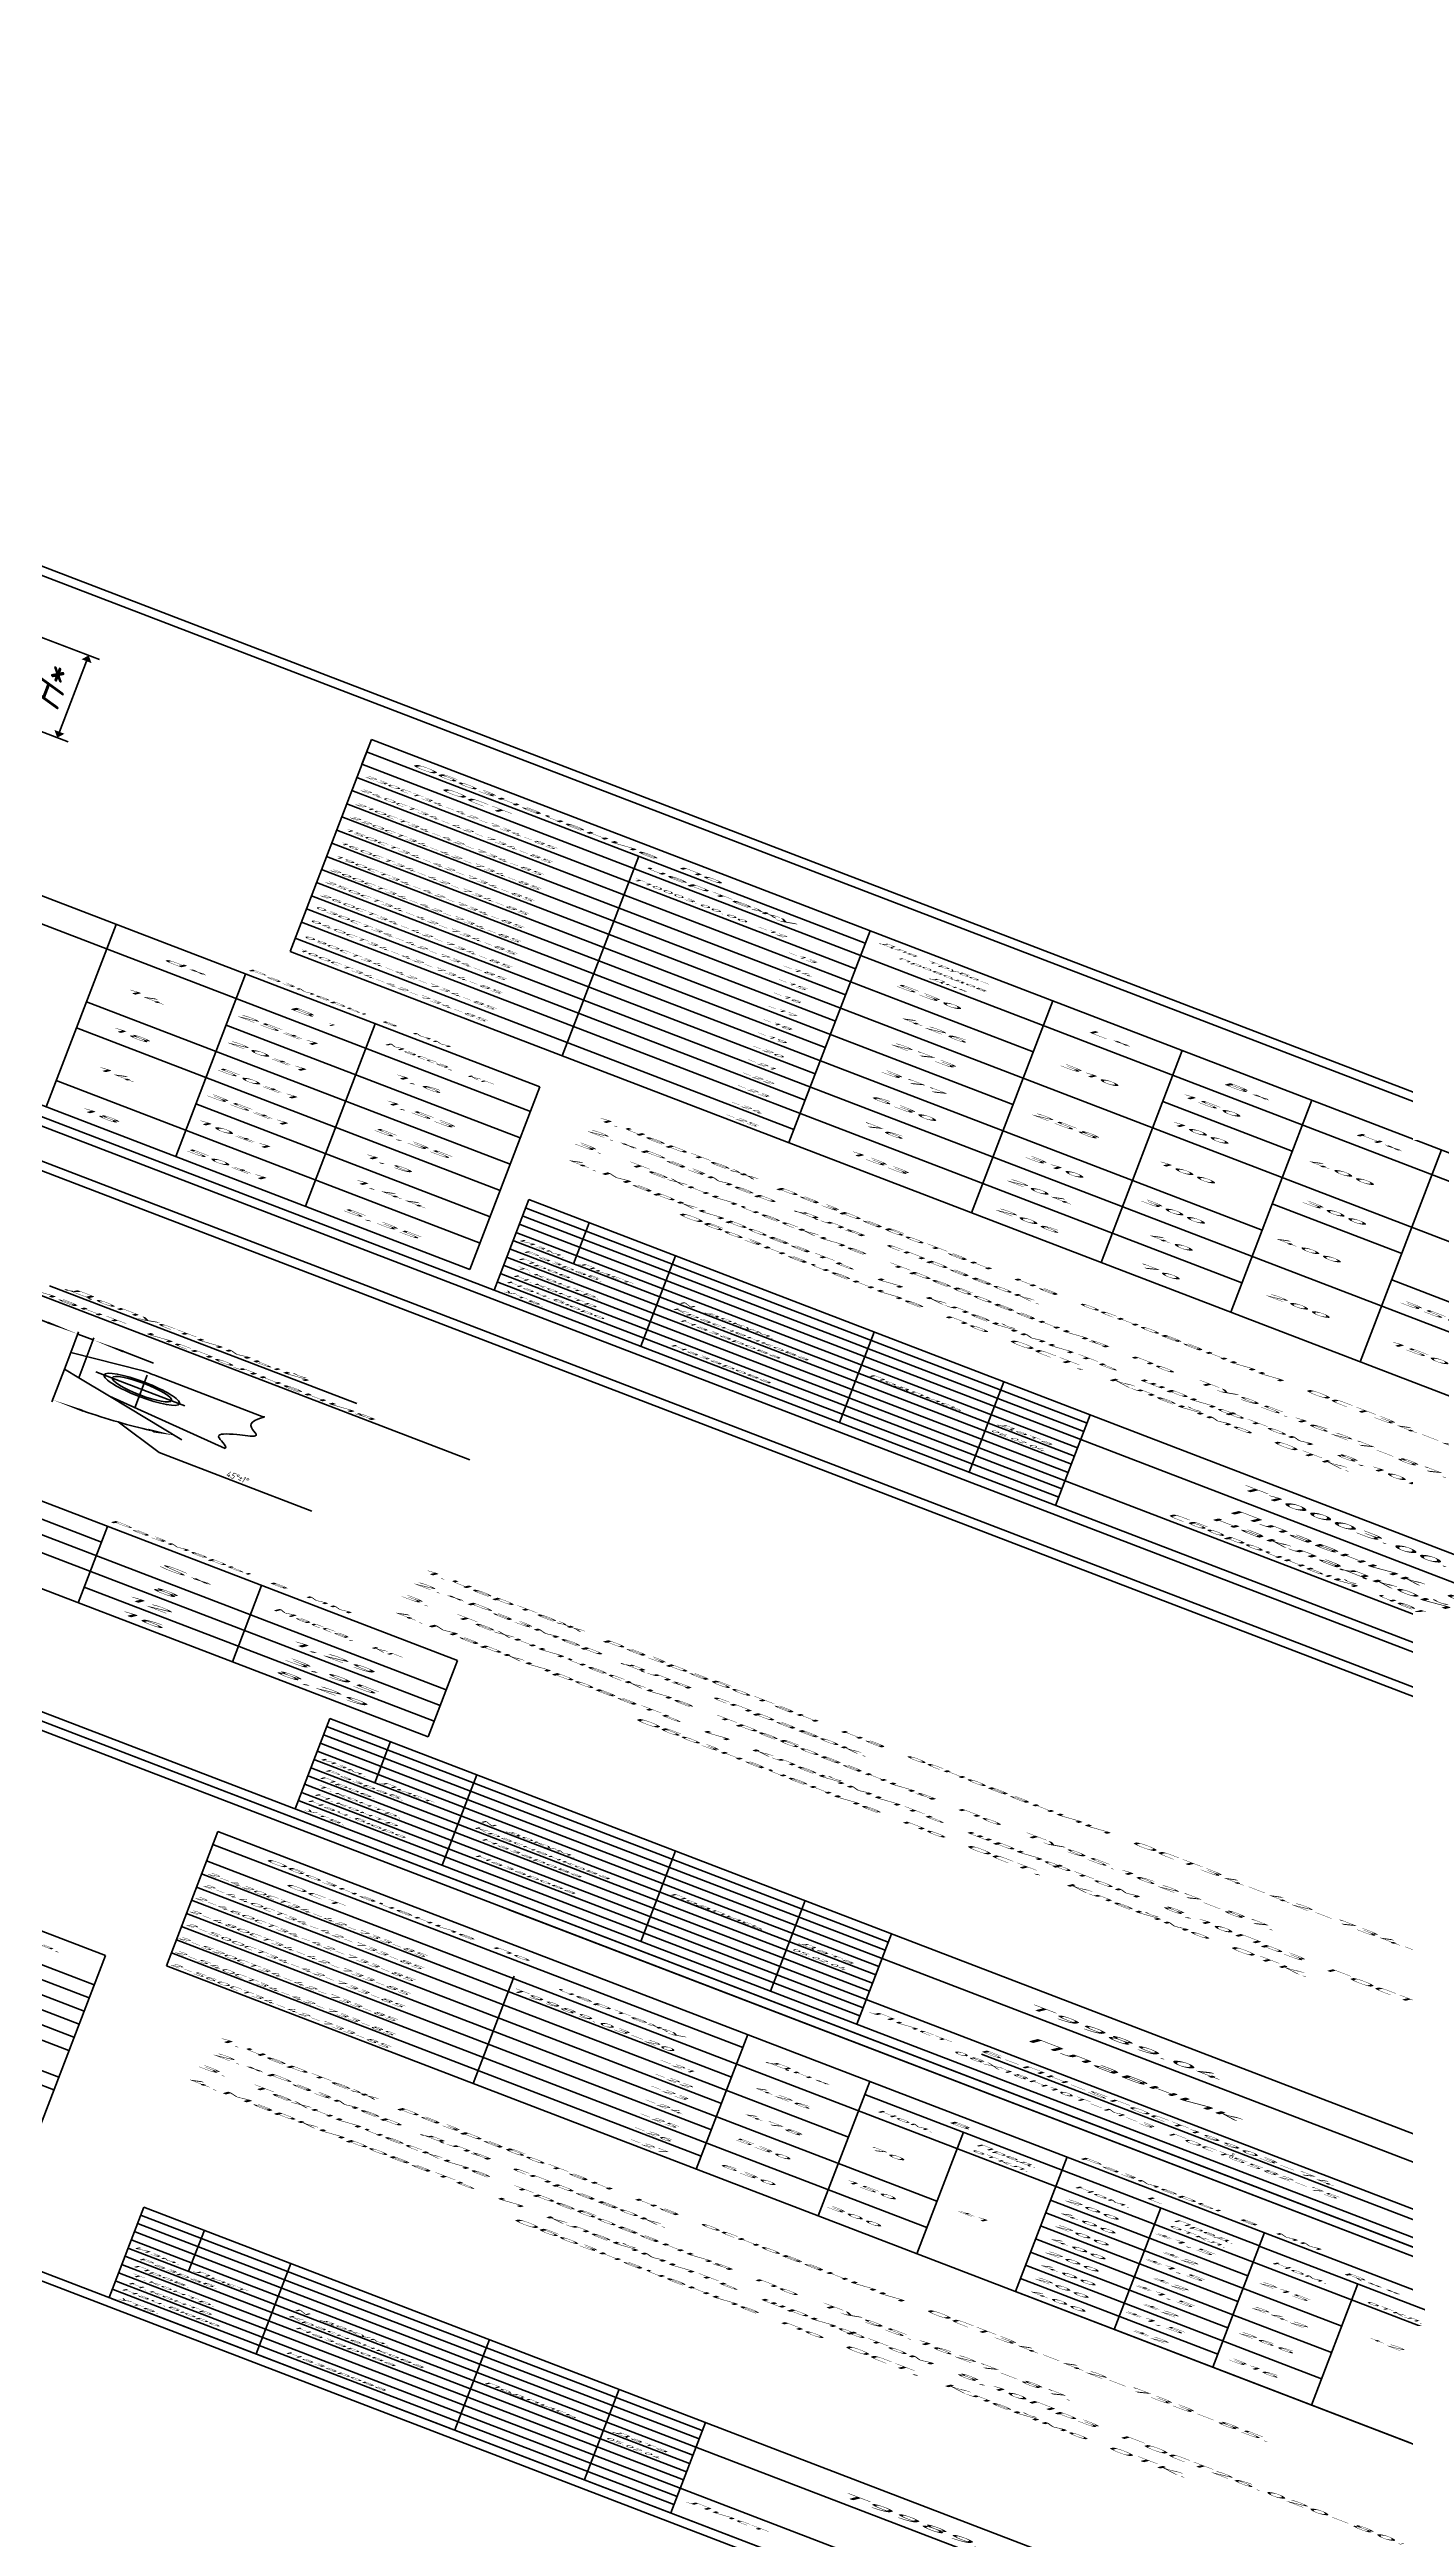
# Model space of a CAD drawing. Extents: x 2364 to 24352926, y -9422284 to 1126.
# Drawn here: x 10927489 to 11364280, y -4155563 to -3362127 of the extents above; entities that cross this region are included whole.
import ezdxf

# ---------------------------------------------------------------- set-up
doc = ezdxf.new("R2010")
doc.units = 0
doc.linetypes.add('ACAD_ISO10W100', pattern=[18.5, 12, -3, 0.5, -3])
doc.layers.get('Defpoints').update_dxf_attribs({"linetype": 'CONTINUOUS'})
doc.layers.add('ОСНОВНЫЕ', color=5, linetype='CONTINUOUS')
doc.layers.add('ТОНКИЕ', color=4, linetype='CONTINUOUS')
doc.styles.add('25', font='romans.shx', dxfattribs={"width": 0.8, "oblique": 15, "height": 2.5})
doc.styles.add('35', font='romans.shx', dxfattribs={"width": 0.8, "oblique": 15, "height": 3.5})
doc.styles.add('5', font='romans.shx', dxfattribs={"oblique": 15, "height": 3.5})
doc.styles.get("Standard").update_dxf_attribs({"font": 'romans.shx'})
doc.dimstyles.get("Standard").update_dxf_attribs({"dimtxt": 0.18, "dimasz": 0.18, "dimexe": 0.18, "dimexo": 0.0625, "dimgap": 0.09, "dimtad": 0, "dimtih": 1, "dimtoh": 1, "dimdec": 4, "dimzin": 0, "dimdsep": 46, "dimtxsty": 'STANDARD', "dimcen": 0.09, "dimadec": 0, "dimazin": 0, "dimtfac": 1, "dimtdec": 4, "dimtofl": 0, "dimtmove": 0, "dimatfit": 3, "dimfxl": 1, "dimtolj": 1, "dimtzin": 0, "dimarcsym": 0})

# ---------------------------------------------------------------- blocks, each defined once
blk = doc.blocks.new('*D5')
at = {"layer": 'Defpoints', "color": 0, "linetype": 'Continuous', "lineweight": 80, "transparency": 16777216}
for p in [(3847.88, 1048.22), (3855.53, 1048.22), (3834.02, 998.22)]:
    blk.add_point(p, dxfattribs=at)
at = {"layer": 'ОСНОВНЫЕ', "color": 0, "linetype": 'Continuous', "lineweight": -2, "transparency": 16777216}
for p, q in [((3847.88, 1048.22), (3856.78, 1048.22)), ((3855.53, 1001.72), (3855.53, 1044.72)), ((3834.02, 998.22), (3856.78, 998.22))]:
    blk.add_line(p, q, dxfattribs=at)
at = {"layer": 'ОСНОВНЫЕ', "color": 0, "linetype": 'Continuous', "lineweight": 80, "transparency": 16777216}
for points in [[(3854.95, 1044.72), (3856.11, 1044.72), (3855.53, 1048.22)], [(3854.95, 1001.72), (3856.11, 1001.72), (3855.53, 998.22)]]:
    blk.add_solid(points, dxfattribs=at)
at = {"layer": 'ОСНОВНЫЕ', "color": 0, "linetype": 'Continuous', "lineweight": 40, "transparency": 16777216, "insert": (3852.78, 1023.22), "char_height": 3.5, "attachment_point": 5, "rotation": 90, "style": '35'}
blk.add_mtext('\\A1;H*', dxfattribs=at)
blk = doc.blocks.new('*D12')
at = {"layer": 'Defpoints', "color": 0, "linetype": 'Continuous', "lineweight": 40, "transparency": 16777216}
for p in [(3880.66, 686.06), (3880.66, 674.9), (3882.44, 676)]:
    blk.add_point(p, dxfattribs=at)
at = {"layer": 'ОСНОВНЫЕ', "color": 0, "linetype": 'Continuous', "lineweight": -2, "transparency": 16777216}
for p, q in [((3880.66, 674.9), (3880.66, 687.31)), ((3882.44, 676), (3882.44, 687.31)), ((3877.16, 686.06), (3869.39, 686.06)), ((3882.44, 686.06), (3880.66, 686.06)), ((3885.94, 686.06), (3889.44, 686.06))]:
    blk.add_line(p, q, dxfattribs=at)
at = {"layer": 'ОСНОВНЫЕ', "color": 0, "linetype": 'Continuous', "lineweight": 40, "transparency": 16777216}
for points in [[(3877.16, 686.64), (3877.16, 685.47), (3880.66, 686.06)], [(3885.94, 686.64), (3885.94, 685.47), (3882.44, 686.06)]]:
    blk.add_solid(points, dxfattribs=at)
at = {"layer": 'ОСНОВНЫЕ', "color": 0, "linetype": 'Continuous', "lineweight": 40, "transparency": 16777216, "insert": (3871.53, 688.82), "char_height": 3.5, "attachment_point": 5, "style": '35'}
blk.add_mtext('\\A1;{\\fRomanS|b0|i0|c204|p2;с}', dxfattribs=at)
blk = doc.blocks.new('Л8-190.000')
at = {"layer": 'ОСНОВНЫЕ', "color": 4, "linetype": 'Continuous', "lineweight": 40}
for p, q in [((4111.32277, 1086.01262), (3691.32277, 1086.01262)), ((3691.32277, 789.01262), (4111.32277, 789.01262)), ((4111.32277, 770.37739), (3691.32277, 770.37739)), ((3875.94578, 705.87651), (3911.50339, 705.87651)), ((3863.96007, 698.99052), (3925.08719, 698.99052)), ((3889.08331, 669.74272), (3883.93739, 669.74272)), ((3894.22924, 669.74272), (3889.08331, 669.74272)), ((3880.66175, 664.73256), (3880.66175, 644.78899)), ((3886.27138, 659.50907), (3895.25738, 651.14162)), ((3888.12199, 647.59213), (3893.47203, 639.77091)), ((3893.47203, 639.77091), (3911.11614, 639.77091)), ((3999.69827, 487.91371), (4053.9553, 487.91371)), ((3691.32277, 473.37739), (4111.32277, 473.37739)), ((4111.32277, 473.37739), (3691.32277, 473.37739)), ((3691.32277, 176.37739), (4111.32277, 176.37739))]:
    blk.add_line(p, q, dxfattribs=at)
at = {"layer": 'ОСНОВНЫЕ', "lineweight": 100}
for p, q in [((4106.32277, 1081.01262), (3711.32277, 1081.01262)), ((3887.30811, 1061.04819), (4090.22742, 1061.04819)), ((3887.30811, 1061.04819), (3887.30811, 932.2173)), ((3714.82117, 911.105), (3917.74047, 911.105)), ((3917.74047, 911.105), (3917.74047, 800.105)), ((3920.9748, 849.08194), (4106.71738, 849.08194)), ((3920.9748, 849.08194), (3920.9748, 794.08194)), ((3985.9748, 849.08194), (3985.9748, 794.08194)), ((3985.9748, 834.08194), (4106.32277, 834.08194)), ((4106.32277, 809.08194), (3985.9748, 809.08194)), ((3711.32277, 794.01262), (4106.32277, 794.01262)), ((4106.32277, 765.37739), (3711.32277, 765.37739)), ((3720.03479, 590.04696), (3931.60903, 590.04696)), ((3931.60903, 590.04696), (3931.60903, 543.62837)), ((3758.79943, 580.50156), (3891.08119, 580.50156)), ((3920.9748, 533.44671), (4106.71738, 533.44671)), ((3920.9748, 533.44671), (3920.9748, 478.44671)), ((3985.9748, 533.44671), (3985.9748, 478.44671)), ((3985.9748, 518.44671), (4106.32277, 518.44671)), ((4106.32277, 493.44671), (3985.9748, 493.44671)), ((3711.32277, 478.37739), (4106.32277, 478.37739)), ((4106.32277, 468.37739), (3711.32277, 468.37739)), ((4106.32277, 468.37739), (3946.34519, 468.37739)), ((3914.03274, 450.73504), (4101.46547, 450.73504)), ((3720.03479, 362.10246), (3907.46753, 362.10246)), ((3907.46753, 362.10246), (3907.46753, 184.24916)), ((3921.08371, 236.44671), (4106.82629, 236.44671)), ((3921.08371, 236.44671), (3921.08371, 181.44671)), ((3986.08371, 236.44671), (3986.08371, 181.44671)), ((3986.08371, 221.44671), (4106.43168, 221.44671)), ((4106.43168, 196.44671), (3986.08371, 196.44671)), ((3711.32277, 181.37739), (4106.32277, 181.37739)), ((4106.43168, 181.37739), (3921.43168, 181.37739))]:
    blk.add_line(p, q, dxfattribs=at)
at = {"layer": 'ОСНОВНЫЕ', "color": 5, "linetype": 'Continuous', "lineweight": 80}
for p, q in [((3887.30811, 1061.04819), (3887.30811, 1046.04819)), ((3945.03615, 1061.04819), (3945.03615, 932.2173)), ((3966.17671, 1061.04819), (3966.17671, 932.2173)), ((3981.17671, 1061.04819), (3981.17671, 932.2173)), ((3996.17671, 1061.04819), (3996.17671, 932.2173)), ((4011.17671, 1061.04819), (4011.17671, 932.2173)), ((3887.30811, 1053.54819), (3945.03615, 1053.54819)), ((3918.80185, 1053.54819), (3918.80185, 932.2173)), ((3887.30811, 1046.04819), (4090.22742, 1046.04819)), ((3887.30811, 1038.04819), (3945.03615, 1038.04819)), ((3887.30811, 1030.04819), (3966.17671, 1030.04819)), ((3981.17671, 1030.04819), (3996.17671, 1030.04819)), ((3887.30811, 1022.04819), (3945.03615, 1022.04819)), ((3887.30811, 1014.04819), (4026.17671, 1014.04819)), ((3887.30811, 1006.04819), (3945.03615, 1006.04819)), ((3887.30811, 998.04819), (3966.17671, 998.04819)), ((3996.17671, 998.04819), (4011.17671, 998.04819)), ((3945.03615, 990.04819), (3887.30811, 990.04819)), ((3887.30811, 982.04819), (3996.17671, 982.04819)), ((4011.17671, 982.04819), (4056.17671, 982.04819)), ((3887.30811, 974.04819), (3945.03615, 974.04819)), ((3887.30811, 966.04819), (4026.17671, 966.04819)), ((3887.30811, 958.04819), (3945.03615, 958.04819)), ((3887.30811, 950.04819), (3996.17671, 950.04819)), ((3887.30811, 940.2173), (3945.03615, 940.2173)), ((3868.68977, 911.105), (3868.68977, 800.105)), ((3883.68977, 911.105), (3883.68977, 800.105)), ((3898.68977, 911.105), (3898.68977, 800.105)), ((3714.82117, 896.105), (3917.74047, 896.105)), ((3883.68977, 880.105), (3917.74047, 880.105)), ((3868.68977, 864.105), (3917.74047, 864.105)), ((3868.68977, 848.105), (3917.74047, 848.105)), ((3883.68977, 832.105), (3917.74047, 832.105)), ((3868.68977, 816.105), (3917.74047, 816.105))]:
    blk.add_line(p, q, dxfattribs=at)
at = {"layer": 'ОСНОВНЫЕ', "color": 5, "linetype": 'Continuous', "lineweight": 100}
for p, q in [((3887.30811, 932.2173), (4090.22742, 932.2173)), ((3714.82117, 800.105), (3917.74047, 800.105)), ((3880.66175, 674.8991), (3888.69079, 679.8375)), ((3902.6499, 679.82679), (3890.10407, 679.82679)), ((3880.66175, 674.8991), (3880.66175, 664.73256)), ((3882.44428, 675.99547), (3882.44428, 663.07273)), ((3880.66175, 664.73256), (3882.44428, 663.07273)), ((3882.44428, 663.07273), (3886.27138, 659.50907)), ((3886.27138, 659.50907), (3899.95169, 655.36334)), ((3891.08119, 590.04696), (3891.08119, 543.62837)), ((3908.93449, 590.04696), (3908.93449, 543.62837)), ((3720.03479, 572.19366), (3931.60903, 572.19366)), ((3859.46363, 562.6719), (3931.60903, 562.6719)), ((3891.08119, 553.15013), (3931.60903, 553.15013)), ((3720.03479, 543.62837), (3931.60903, 543.62837)), ((3914.03274, 450.73504), (3914.03274, 368.88174)), ((3975.37175, 450.73504), (3975.37175, 368.88174)), ((3989.4811, 450.73504), (3989.4811, 368.88174)), ((4012.32413, 450.9437), (4012.32413, 368.88174)), ((4035.16715, 450.9437), (4035.16715, 368.88174)), ((3914.03274, 442.8376), (3975.37175, 442.8376)), ((3989.4811, 442.8376), (4012.32413, 442.8376)), ((4000.90262, 442.8376), (4000.90262, 368.88174)), ((4012.32413, 442.8376), (4035.16715, 442.8376)), ((4023.74564, 442.8376), (4023.74564, 368.88174)), ((4035.16715, 442.62894), (4058.01018, 442.62894)), ((4046.58867, 442.62894), (4046.58867, 368.88174)), ((3949.5295, 434.15473), (3949.5295, 368.88174)), ((3914.03274, 432.88174), (4101.46547, 432.88174)), ((3914.03274, 424.88174), (3975.37175, 424.88174)), ((4012.32413, 424.53211), (4035.16715, 424.53211)), ((3914.03274, 416.88174), (3989.4811, 416.88174)), ((4012.32413, 416.88174), (4046.58867, 416.88174)), ((3914.03274, 408.88174), (3975.37175, 408.88174)), ((4012.32413, 408.84117), (4035.16715, 408.84117)), ((3914.03274, 400.88174), (4000.90262, 400.88174)), ((4012.32413, 400.88174), (4035.16715, 400.88174)), ((4035.16715, 400.88174), (4046.58867, 400.88174)), ((3914.03274, 392.88174), (3975.37175, 392.88174)), ((4012.32413, 392.94606), (4035.16715, 392.94606)), ((3914.03274, 384.88174), (4000.90262, 384.88174)), ((4012.32413, 384.88174), (4046.58867, 384.88174)), ((3914.03274, 376.88174), (3975.37175, 376.88174)), ((4012.32413, 376.95049), (4035.16715, 376.95049)), ((3914.03274, 368.88174), (4067.95591, 368.88174)), ((4012.32413, 368.88174), (4058.01018, 368.88174)), ((3720.03479, 344.24916), (3907.46753, 344.24916)), ((3892.1046, 336.26633), (3907.46753, 336.26633)), ((3873.95796, 328.24916), (3907.46753, 328.24916)), ((3892.1046, 320.232), (3907.46753, 320.232)), ((3892.1046, 312.24916), (3907.46753, 312.24916)), ((3892.1046, 304.14147), (3907.46753, 304.14147)), ((3892.1046, 287.96825), (3907.46753, 287.96825)), ((3892.1046, 280.24916), (3907.46753, 280.24916))]:
    blk.add_line(p, q, dxfattribs=at)
at = {"layer": 'ОСНОВНЫЕ', "lineweight": 40}
for p, q in [((3927.9748, 849.08194), (3927.9748, 824.08194)), ((3937.9748, 849.08194), (3937.9748, 794.08194)), ((3960.9748, 849.08194), (3960.9748, 794.08194)), ((3975.9748, 849.08194), (3975.9748, 794.08194)), ((3985.9748, 829.08194), (3921.06172, 829.08194)), ((3985.9748, 824.08194), (3921.06172, 824.08194)), ((3927.9748, 533.44671), (3927.9748, 508.44671)), ((3937.9748, 533.44671), (3937.9748, 478.44671)), ((3960.9748, 533.44671), (3960.9748, 478.44671)), ((3975.9748, 533.44671), (3975.9748, 478.44671)), ((3985.9748, 513.44671), (3921.06172, 513.44671)), ((3985.9748, 508.44671), (3921.06172, 508.44671)), ((3928.08371, 236.44671), (3928.08371, 211.44671)), ((3938.08371, 236.44671), (3938.08371, 181.44671)), ((3961.08371, 236.44671), (3961.08371, 181.44671)), ((3976.08371, 236.44671), (3976.08371, 181.44671)), ((3986.08371, 216.44671), (3921.17063, 216.44671)), ((3986.08371, 211.44671), (3921.17063, 211.44671))]:
    blk.add_line(p, q, dxfattribs=at)
at = {"layer": 'ОСНОВНЫЕ', "color": 4, "linetype": 'ACAD_ISO10W100', "lineweight": 40}
blk.add_line((3889.26271, 678.35541), (3889.26271, 658.59017), dxfattribs=at)
at = {"layer": 'ОСНОВНЫЕ', "color": 4, "linetype": 'Continuous', "lineweight": 40}
blk.add_circle((3889.26271, 669.74272), 4.34215, dxfattribs=at)
at = {"layer": 'ОСНОВНЫЕ', "color": 5, "linetype": 'Continuous', "lineweight": 80}
blk.add_circle((3889.26271, 669.81583), 3.43613, dxfattribs=at)
at = {"layer": 'ОСНОВНЫЕ', "color": 5, "linetype": 'Continuous', "lineweight": 100}
blk.add_arc((3889.32155, 669.81583), 10.0415, 85.5304863, 93.6013798, dxfattribs=at)
at = {"layer": 'ОСНОВНЫЕ', "color": 4, "linetype": 'Continuous', "lineweight": 40}
blk.add_arc((3880.66175, 664.73256), 18.69357, 280.7432259, 306.2981874, dxfattribs=at)
blk.add_open_spline([(3902.51919, 679.74896), (3903.25285, 681.6609), (3900.20616, 672.22798), (3903.69806, 668.77057), (3900.10942, 664.6651), (3897.87104, 660.38338), (3900.13711, 657.13747), (3899.9677, 655.47081), (3899.95169, 655.36334)], degree=3, knots=[0, 0, 0, 0, 6.143581473, 11.786349045, 15.371576017, 20.500973088, 25.200890479, 25.524957487, 25.524957487, 25.524957487, 25.524957487], dxfattribs=at)
for points in [[(3891.34029, 650.10228), (3892.11594, 649.23079), (3894.34257, 651.99346)], [(3884.20099, 645.78587), (3884.09177, 646.94741), (3880.66175, 646.03899)]]:
    blk.add_solid(points, dxfattribs=at)
at = {"layer": 'ТОНКИЕ', "lineweight": 40}
for p, q in [((3985.9748, 844.08194), (3921.06172, 844.08194)), ((3985.9748, 839.08194), (3921.06172, 839.08194)), ((3985.9748, 834.08194), (3921.06172, 834.08194)), ((3985.9748, 819.08194), (3921.06172, 819.08194)), ((3985.9748, 814.08194), (3921.06172, 814.08194)), ((3985.9748, 809.08194), (3921.06172, 809.08194)), ((3985.9748, 804.08194), (3921.06172, 804.08194)), ((3985.9748, 799.08194), (3921.06172, 799.08194)), ((3985.9748, 528.44671), (3921.06172, 528.44671)), ((3985.9748, 523.44671), (3921.06172, 523.44671)), ((3985.9748, 518.44671), (3921.06172, 518.44671)), ((3985.9748, 503.44671), (3921.06172, 503.44671)), ((3985.9748, 498.44671), (3921.06172, 498.44671)), ((3985.9748, 493.44671), (3921.06172, 493.44671)), ((3985.9748, 488.44671), (3921.06172, 488.44671)), ((3985.9748, 483.44671), (3921.06172, 483.44671)), ((3986.08371, 231.44671), (3921.17063, 231.44671)), ((3986.08371, 226.44671), (3921.17063, 226.44671)), ((3986.08371, 221.44671), (3921.17063, 221.44671)), ((3986.08371, 206.44671), (3921.17063, 206.44671)), ((3986.08371, 201.44671), (3921.17063, 201.44671)), ((3986.08371, 196.44671), (3921.17063, 196.44671)), ((3986.08371, 191.44671), (3921.17063, 191.44671)), ((3986.08371, 186.44671), (3921.17063, 186.44671))]:
    blk.add_line(p, q, dxfattribs=at)
at = {"layer": 'ОСНОВНЫЕ', "color": 4, "lineweight": 40, "style": '5', "oblique": 15}
for s, height, p in [('Обозначение по', 3.5, (3892.21953, 1055.389)), ('L*', 3.5, (3970.71887, 1051.7496)), ('B*', 3.5, (3986.36969, 1051.56562)), ('H*', 3.5, (4001.65223, 1051.56562)), ('ОСТ', 3.5, (3896.10226, 1048.43796)), ('чертежу', 3.5, (3919.71569, 1048.43796)), ('530', 3.5, (3949.48146, 1036.99871)), ('150', 3.5, (3982.57036, 1036.76178)), ('310', 3.5, (3969.16495, 1028.19993)), ('400', 3.5, (3997.91318, 1027.68236)), ('426', 3.5, (3951.2944, 1020.6951)), ('100', 3.5, (3982.57036, 1019.94058)), ('273', 3.5, (3951.2944, 1004.96637)), ('300', 3.5, (3998.84808, 1004.96637)), ('258', 3.5, (3968.21072, 996.43642)), ('100', 3.5, (3982.73275, 996.19949)), ('377', 3.5, (3951.2944, 988.41179)), ('400', 3.5, (3997.57887, 979.88411)), ('630', 3.5, (3951.2944, 972.6307)), ('310', 3.5, (3969.16495, 972.44008)), ('300', 3.5, (3982.537, 972.83425)), ('350', 3.5, (4012.6758, 971.61186)), ('76', 3.5, (3951.2944, 956.78144)), ('204', 3.5, (3968.21072, 956.36061)), ('40', 3.5, (3984.66523, 955.93978)), ('200', 3.5, (3998.84808, 948.21342)), ('150', 3.5, (4013.13299, 947.79259)), ('133', 3.5, (3951.2944, 938.95055)), ('206', 3.5, (3968.21072, 938.52972)), ('70', 3.5, (3984.66523, 938.10889)), ('Размеры в мм', 2.5101331, (3883.55763, 913.53951)), ('1.Чертеж разработан на основании ОСТ34-42-734-85.', 3.5, (3924.53992, 905.44581)), ('d*', 3.5, (3874.64465, 901.62243)), ('B', 3.5, (3889.1907, 901.62243)), ('2.*Размер для справок.', 3.5, (3923.97208, 897.21925)), ('25%%p1', 3.5, (3884.21766, 887.05553)), ('1,6', 3.5, (3902.34717, 887.05553)), ('3. Технические требования по ТУ95.1627-87.', 3.5, (3923.17298, 887.90196)), ('14', 3.5, (3872.04499, 877.73917)), ('4.Маркировать и клеймить шрифтом 8,10Пр3 ГОСТ26.020-80:', 3.5, (3923.14054, 877.62208)), ('20%%p1', 3.5, (3884.21766, 871.0107)), ('1,53', 3.5, (3902.34717, 871.26949)), ('Обозначение по ОСТ, Клеймо ОТК.', 3.5, (3936.40681, 871.45191)), ('18', 3.5, (3872.04499, 854.45071)), ('50%%p1', 3.5, (3884.21766, 854.48341)), ('5,35', 3.5, (3902.34717, 854.36656)), ('35%%p1', 3.5, (3884.21766, 838.70562)), ('1,9', 3.5, (3902.34717, 838.60029)), ('14', 3.5, (3872.04499, 830.5905)), ('10%%p1', 3.5, (3884.21766, 822.71081)), ('1,44', 3.5, (3902.34717, 823.02961)), ('18', 3.5, (3872.04499, 805.58068)), ('50%%p1', 3.5, (3884.21766, 805.31898)), ('5,35', 3.5, (3902.34717, 805.49653)), ('Допустимый', 3.5, (3877.64899, 707.26854)), ('вариант исполнения', 3.5, (3866.06281, 700.08343)), ('1.Чертеж разработан на основании ОСТ34-42-734-85.', 3.5, (3924.53992, 630.23727)), ('2.*Размер для справок.', 3.5, (3923.97208, 622.01071)), ('3. Технические требования по ТУ95.1627-87.', 3.5, (3923.17298, 612.69343)), ('4.Маркировать и клеймить шрифтом 8,10Пр3 ГОСТ26.020-80:', 3.5, (3923.14054, 602.41354)), ('Обозначение по ОСТ, Клеймо ОТК.', 3.5, (3951.63215, 594.69101)), ('Размеры в мм', 2.9876114, (3890.92391, 592.94457)), ('S*', 4.165771, (3897.51026, 579.14305)), ('8', 4.16577, (3897.60989, 565.58558)), ('1,29', 4.165771, (3913.85611, 565.39917)), ('12', 4.165771, (3895.59667, 555.80603)), ('3,95', 4.165771, (3913.85611, 555.17337)), ('16', 4.165771, (3895.42892, 546.58603)), ('8,29', 4.165771, (3913.28761, 546.61031)), ('Лист', 3, (3986.67598, 487.24324)), ('Б-ПН-SГОСТ19903-74', 3, (3999.28344, 489.19751)), ('Размеры в мм', 2.9876114, (4013.43114, 452.50149)), ('Обозначение по', 2.9755507, (3919.83509, 444.88966)), ('В', 2.97555, (3998.85459, 445.01019)), ('L', 2.97555, (4021.69762, 445.01019)), ('R**', 2.975551, (4044.54064, 444.80153)), ('Дн*', 2.975551, (3978.30653, 439.94756)), ('ОСТ', 2.975551, (3922.78027, 435.72609)), ('чертежу', 2.975551, (3954.18046, 435.72609)), ('200', 2.975551, (4013.54759, 427.15078)), ('%%p1,5', 2.975551, (4023.90476, 427.71443)), ('426', 2.975551, (3977.88484, 423.48352)), ('215', 2.975551, (4036.35901, 422.83536)), ('400', 2.975551, (4013.54759, 419.16092)), ('%%p2', 2.975551, (4025.38801, 419.21408)), ('+2', 2.975551, (4049.50529, 415.70522)), ('70', 2.975551, (3991.68971, 415.0356)), ('200', 2.975551, (4013.54759, 411.45985)), ('%%p1,5', 2.975551, (4023.90476, 412.02349)), ('478', 2.975551, (3977.88484, 407.50077)), ('242', 2.975551, (4036.52147, 408.16329)), ('400', 2.975551, (4013.54759, 403.46998)), ('%%p2', 2.975551, (4025.38801, 403.52314)), ('%%p1', 2.975551, (4003.11176, 399.43479)), ('200', 2.975551, (4013.54759, 395.56473)), ('%%p1,5', 2.975551, (4023.90476, 396.12838)), ('530', 2.975551, (3977.88484, 392.36748)), ('150', 2.975551, (3990.69969, 392.61983)), ('266', 2.975551, (4036.23407, 392.10566)), ('400', 2.975551, (4013.54759, 387.57487)), ('%%p2', 2.975551, (4025.38801, 387.62803)), ('200', 2.975551, (4013.54759, 379.56916)), ('%%p1,5', 2.975551, (4023.90476, 380.13281)), ('630', 2.975551, (3977.39944, 375.6412)), ('300', 2.975551, (3989.77542, 375.26018)), ('316', 2.975551, (4036.23407, 376.03875)), ('400', 2.975551, (4013.54759, 371.5793)), ('%%p2', 2.975551, (4025.38801, 371.63246)), ('Масса,', 2.5, (3893.1634, 354.22622)), ('1.Чертеж разработан на основании ОСТ34-42-733-85.', 3.5, (3921.84751, 340.22893)), ('2.*Размер для справок.', 3.5, (3921.93764, 331.34348)), ('3. Технические требования по ТУ95.1627-87.', 3.5, (3920.87203, 321.97949)), ('4.Маркировать и клеймить шрифтом 8,10Пр3 ГОСТ26.020-80:', 3.5, (3920.39575, 312.82077)), ('Обозначение по ОСТ, Клеймо ОТК.', 3.5, (3958.69192, 304.4558)), ('Лист', 3, (3987.11445, 190.24324))]:
    blk.add_text(s, height=height, dxfattribs=at).set_placement(p)
for s, height, width, p in [('Для трубо-', 2.5, 0.7, (3946.48533, 1056.3351)), ('проводов', 2.5, 0.7, (3948.85222, 1052.0044)), ('Дн*', 2.5, 0.7, (3952.88584, 1047.83966)), ('23ОСТ34-42-734-85', 2.5, 0.7, (3888.01225, 1039.8704)), ('Т10003.00.00 -12', 2.5, 0.7, (3918.88555, 1039.8704)), ('24ОСТ34-42-734-85', 2.5, 0.7, (3888.01225, 1031.78594)), ('-13', 2.5, 0.7, (3937.36668, 1032.43268)), ('21ОСТ34-42-734-85', 2.5, 0.7, (3888.01225, 1023.30799)), ('-14', 2.5, 0.7, (3937.36668, 1024.34822)), ('22ОСТ34-42-734-85', 2.5, 0.7, (3888.01225, 1015.22353)), ('-15', 2.5, 0.7, (3937.36668, 1016.19646)), ('15ОСТ34-42-734-85', 2.5, 0.7, (3888.01225, 1007.53193)), ('-16', 2.5, 0.7, (3937.36668, 1008.11199)), ('16ОСТ34-42-734-85', 2.5, 0.7, (3888.01225, 999.44747)), ('-17', 2.5, 0.7, (3937.36668, 999.96023)), ('19ОСТ34-42-734-85', 2.5, 0.7, (3888.01225, 991.24012)), ('-18', 2.5, 0.7, (3937.36668, 991.87576)), ('20ОСТ34-42-734-85', 2.5, 0.7, (3888.01225, 983.15565)), ('-19', 2.5, 0.7, (3937.36668, 983.724)), ('25ОСТ34-42-734-85', 2.5, 0.7, (3888.01225, 975.87986)), ('-20', 2.5, 0.7, (3937.36668, 975.63954)), ('26ОСТ34-42-734-85', 2.5, 0.7, (3888.01225, 967.7954)), ('-21', 2.5, 0.7, (3937.36668, 967.48779)), ('03ОСТ34-42-734-85', 2.5, 0.7, (3888.01225, 960.30918)), ('-22', 2.5, 0.7, (3937.36668, 959.40332)), ('04ОСТ34-42-734-85', 2.5, 0.7, (3888.01225, 952.22471)), ('-23', 2.5, 0.7, (3937.36668, 951.65746)), ('09ОСТ34-42-734-85', 2.5, 0.7, (3888.01225, 942.47829)), ('-24', 2.5, 0.7, (3937.36668, 941.57243)), ('10ОСТ34-42-734-85', 2.5, 0.7, (3888.01225, 934.39383)), ('-25', 2.5, 0.7, (3937.36668, 933.82657)), ('1', 2.5, 0.7, (3893.63703, 900.84016)), ('Масса, кг', 3, 0.7, (3900.28329, 902.06121)), ('Масса, кг', 3.570661, 0.7, (3910.83113, 579.28287)), ('08Х18Н10Т-М-3 ГОСТ5582-75', 3, 0.8, (3996.5936, 483.12472)), ('2-42ОСТ34-42-733-85', 3, 0.6, (3914.48443, 425.84081)), ('Т9989.03-20', 3.5, 0.7, (3949.5456, 426.02634)), ('2-44ОСТ34-42-733-85', 3, 0.6, (3914.48443, 418.70038)), ('-21', 2.975551, 0.7, (3967.22651, 418.80889)), ('2-46ОСТ34-42-733-85', 3, 0.6, (3914.13805, 410.56483)), ('-22', 2.975551, 0.7, (3967.22651, 410.38618)), ('2-48ОСТ34-42-733-85', 3, 0.6, (3914.10655, 402.29788)), ('-23', 2.975551, 0.7, (3967.22651, 403.18759)), ('2-50ОСТ34-42-733-85', 3, 0.6, (3914.2365, 394.55056)), ('-24', 2.975551, 0.7, (3967.22651, 394.76488)), ('2-52ОСТ34-42-733-85', 3, 0.6, (3914.01952, 385.85098)), ('-25', 2.975551, 0.7, (3967.22651, 386.33303)), ('-26', 2.975551, 0.7, (3967.22651, 377.91031)), ('2-54ОСТ34-42-733-85', 3, 0.6, (3914.22596, 377.73984)), ('2-56ОСТ34-42-733-85', 3, 0.6, (3914.27375, 370.22213)), ('-27', 2.975551, 0.7, (3967.22651, 370.71173))]:
    blk.add_text(s, height=height, dxfattribs=dict(at, width=width)).set_placement(p)
at = {"layer": 'ОСНОВНЫЕ', "color": 4, "linetype": 'Continuous', "lineweight": 40, "insert": (3902.26908, 642.4992), "char_height": 3.5, "attachment_point": 5, "style": '35'}
blk.add_mtext('{\\fRomanS|b0|i0|c204|p2;45°}±{\\fRomanS|b0|i0|c204|p2;1}°', dxfattribs=at)
at = {"layer": 'ОСНОВНЫЕ', "color": 4, "lineweight": 40, "insert": (4028.85084, 484.78876), "char_height": 3, "attachment_point": 5, "style": '5'}
blk.add_mtext('{\\fSymbol|b0|i0|c2|p16;d}', dxfattribs=at)
at = {"layer": 'ТОНКИЕ', "lineweight": 80, "style": '25', "oblique": 15, "width": 0.8}
for s, height, p in [('Т10003.00.00СБ', 5, (4003.44025, 840.6084)), ('Плавник с ', 5, (4003.44025, 825.50354)), ('накладкой', 5, (4002.00218, 818.31888)), ('Сборочный чертеж', 4, (3997.49252, 811.33973)), ('Т9989.04', 5, (4002.1716, 522.0813)), ('Плавник ', 5.5, (4003.44025, 504.26705)), ('Т9989.03', 5, (4002.28051, 225.0813))]:
    blk.add_text(s, height=height, dxfattribs=at).set_placement(p)
at = {"layer": 'ТОНКИЕ', "lineweight": 40, "style": '25', "oblique": 15}
for s, height, width, p in [('Изм.', 2.5, 0.8, (3921.43751, 825.32727)), ('Лист', 2.5, 0.8, (3928.34472, 824.86719)), ('N докум.', 2.5, 0.8, (3940.01022, 824.86719)), ('Подпись', 2.5, 0.8, (3961.95978, 824.71384)), ('Дата', 2.5, 0.8, (3977.00214, 825.02055)), ('Разраб.', 2.5, 0.8, (3922.32558, 820.23558)), ('Красненкова', 2.5, 0.8, (3939.59097, 820.23558)), ('06.02.04', 2.5, 0.5, (3976.43895, 820.12713)), ('Пров.', 2.5, 0.8, (3922.04849, 815.30423)), ('Назарова', 2.5, 0.8, (3940.76231, 815.47625)), ('Т.контр.', 2.5, 0.8, (3922.07839, 810.25138)), ('Н.контр', 2.5, 0.8, (3922.17208, 805.26028)), ('Нач.бюро', 2.5, 0.8, (3921.7415, 800.60776)), ('Назарова', 2.5, 0.8, (3940.76231, 800.41514)), ('Утв.', 2.5, 0.8, (3921.895, 795.09285)), ('Изм.', 2.5, 0.8, (3921.43751, 509.69204)), ('Лист', 2.5, 0.8, (3928.34472, 509.23197)), ('N докум.', 2.5, 0.8, (3940.01022, 509.23197)), ('Подпись', 2.5, 0.8, (3961.95978, 509.07861)), ('Дата', 2.5, 0.8, (3977.00214, 509.38532)), ('Разраб.', 2.5, 0.8, (3922.32558, 504.60036)), ('05.02.04', 2.5, 0.5, (3976.43895, 504.4919)), ('Пров.', 2.5, 0.8, (3922.04849, 499.669)), ('Т.контр.', 2.5, 0.8, (3922.07839, 494.61616)), ('Н.контр', 2.5, 0.8, (3922.17208, 489.62505)), ('Нач.бюро', 2.5, 0.8, (3921.7415, 484.97253)), ('Утв.', 2.5, 0.8, (3921.895, 479.45762)), ('Пред.', 2.975551, 0.7, (4002.51769, 438.30019)), ('Пред.', 2.975551, 0.7, (4025.36072, 438.30019)), ('Ном.', 2.975551, 0.8, (3991.21489, 436.15175)), ('Ном.', 2.975551, 0.8, (4014.05791, 436.15175)), ('Ном.', 2.975551, 0.8, (4036.90094, 435.94309)), ('откл.', 2.975551, 0.7, (4002.38753, 434.60368)), ('откл.', 2.975551, 0.7, (4025.23055, 434.60368)), ('откл.', 2.975551, 0.7, (4048.07358, 434.39502)), ('Изм.', 2.5, 0.8, (3921.54642, 212.69204)), ('Лист', 2.5, 0.8, (3928.45363, 212.23197)), ('N докум.', 2.5, 0.8, (3940.11913, 212.23197)), ('Подпись', 2.5, 0.8, (3962.06869, 212.07861)), ('Дата', 2.5, 0.8, (3977.11105, 212.38532)), ('Разраб.', 2.5, 0.8, (3922.43449, 207.60036)), ('Красненкова', 2.5, 0.8, (3939.69988, 207.60036)), ('05.02.04', 2.5, 0.5, (3976.54786, 207.4919)), ('Пров.', 2.5, 0.8, (3922.1574, 202.669)), ('Назарова', 2.5, 0.8, (3940.87122, 202.84102)), ('Т.контр.', 2.5, 0.8, (3922.1873, 197.61616)), ('Н.контр', 2.5, 0.8, (3922.28099, 192.62505)), ('Нач.бюро', 2.5, 0.8, (3921.85041, 187.97253)), ('Назарова', 2.5, 0.8, (3940.87122, 187.82022)), ('Утв.', 2.5, 0.8, (3922.00391, 182.45762))]:
    blk.add_text(s, height=height, dxfattribs=dict(at, width=width)).set_placement(p)
at = {"layer": 'ТОНКИЕ', "style": '25', "oblique": 15, "width": 0.8}
for s, p in [('Красненкова', (3939.59097, 504.60036)), ('Назарова', (3940.76231, 499.84102)), ('Назарова', (3940.76231, 489.84102))]:
    blk.add_text(s, height=2.5, dxfattribs=at).set_placement(p)
at = {"layer": 'ОСНОВНЫЕ', "color": 4, "linetype": 'Continuous', "lineweight": 40}
dim = blk.add_linear_dim(base=(3855.53074, 1048.2192), p1=(3834.01678, 998.2192), p2=(3847.88291, 1048.2192), angle=90, text='H*', dimstyle='STANDARD', override={"dimtxt": 2.5, "dimasz": 3.5, "dimexe": 1.25, "dimexo": 0, "dimgap": 1, "dimtad": 1, "dimtih": 0, "dimtoh": 0, "dimzin": 8, "dimlunit": 6, "dimtxsty": '35', "dimcen": -2.5, "dimtofl": 1}, dxfattribs=at)
dim.commit()
dim.dimension.update_dxf_attribs({"geometry": '*D5', "text_midpoint": (3852.78074, 1023.2192)})
dim = blk.add_linear_dim(base=(3880.66175, 686.05671), p1=(3882.44428, 675.99547), p2=(3880.66175, 674.8991), text='{\\fRomanS|b0|i0|c204|p2;с}', dimstyle='STANDARD', override={"dimtxt": 2.5, "dimasz": 3.5, "dimexe": 1.25, "dimexo": 0, "dimgap": 1, "dimtad": 1, "dimtih": 0, "dimtoh": 0, "dimzin": 8, "dimlunit": 6, "dimtxsty": '35', "dimcen": -2.5, "dimtofl": 1}, dxfattribs=at)
dim.commit()
dim.dimension.update_dxf_attribs({"geometry": '*D12', "text_midpoint": (3871.52544, 688.82281)})

msp = doc.modelspace()

# ---------------------------------------------------------------- block references
at = {"layer": 'ОСНОВНЫЕ', "color": 4, "linetype": 'Continuous', "lineweight": 40, "xscale": 2979.129276943872, "yscale": 566.565258990282, "zscale": 2979.129276943872, "rotation": 339.0296326616931}
msp.add_blockref('Л8-190.000', (2304.94241, -1033.83995), dxfattribs=at)

doc.saveas('drawing.dxf')
